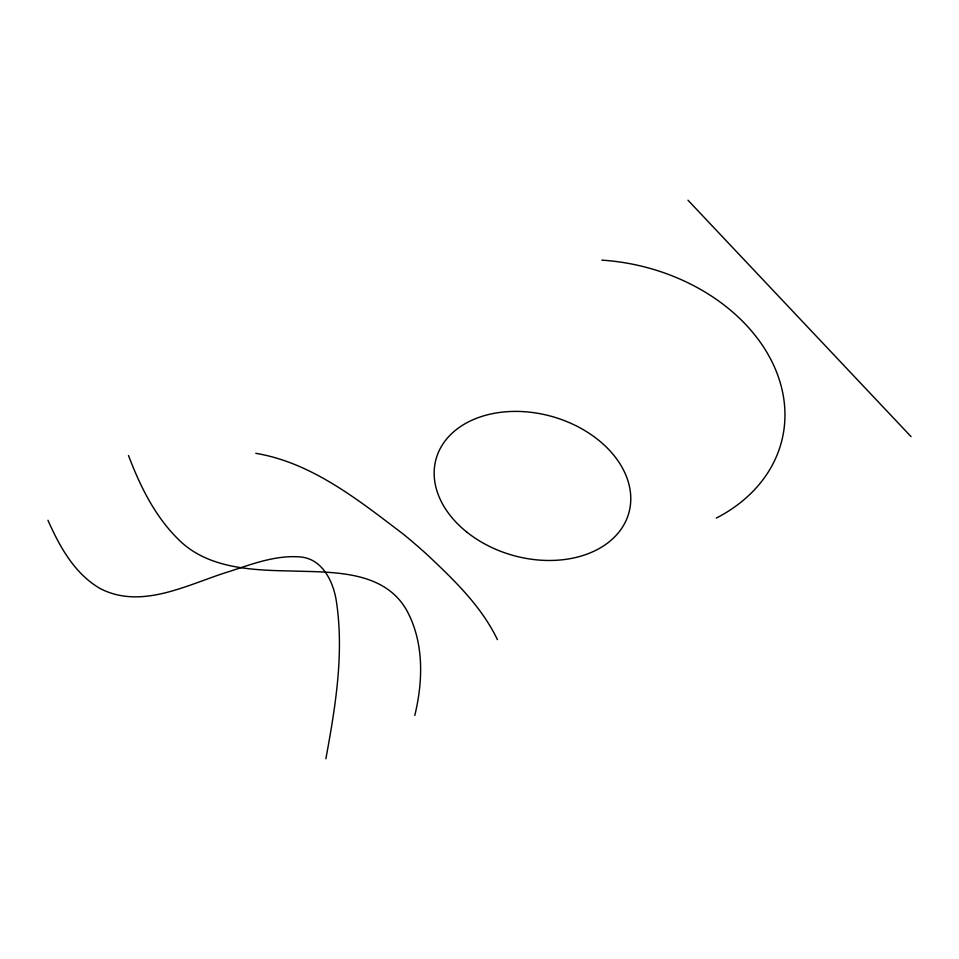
<?xml version="1.0" encoding="UTF-8"?>
<svg xmlns="http://www.w3.org/2000/svg" width="959" height="959" viewBox="0 0 959 959"><rect width="100%" height="100%" fill="white"/><g stroke="black" fill="none" stroke-linecap="round" stroke-linejoin="round"><path stroke-width="1.44" d="M325.88 758.785C335.398 706.843 344.377 653.379 336.273 600.646C333.157 581.226 322.212 558.606 300.083 556.915C275.892 555.033 252.625 563.868 230.028 571.288C189.103 583.611 142.567 610.296 100.335 588.646C74.574 573.818 59.614 546.582 47.95 520.257M414.791 715.402C423.219 680.794 424.154 641.919 406.484 609.948C383.42 569.766 331.442 572.367 291.296 571.001C251.63 570.197 206.221 568.747 176.947 537.927C154.219 515.007 139.834 485.374 128.494 455.513M255.801 453.331C312.178 462.706 358.966 500.526 403.355 534.175A438.695 246.067 24.6 0 1 427.007 554.53C453.763 579.716 481.298 606.064 497.421 639.629M687.975 200.215L911.05 436.609M601.868 260.153A178.925 136.981 12.6 0 1 774.44 366.985A178.925 136.981 12.6 0 1 716.301 518.1M466.709 532.005A100.096 72.141 15.7 0 0 628.625 513.712A100.096 72.141 15.7 0 0 502.048 412.154A100.096 72.141 15.7 0 0 466.709 532.005"/></g></svg>
